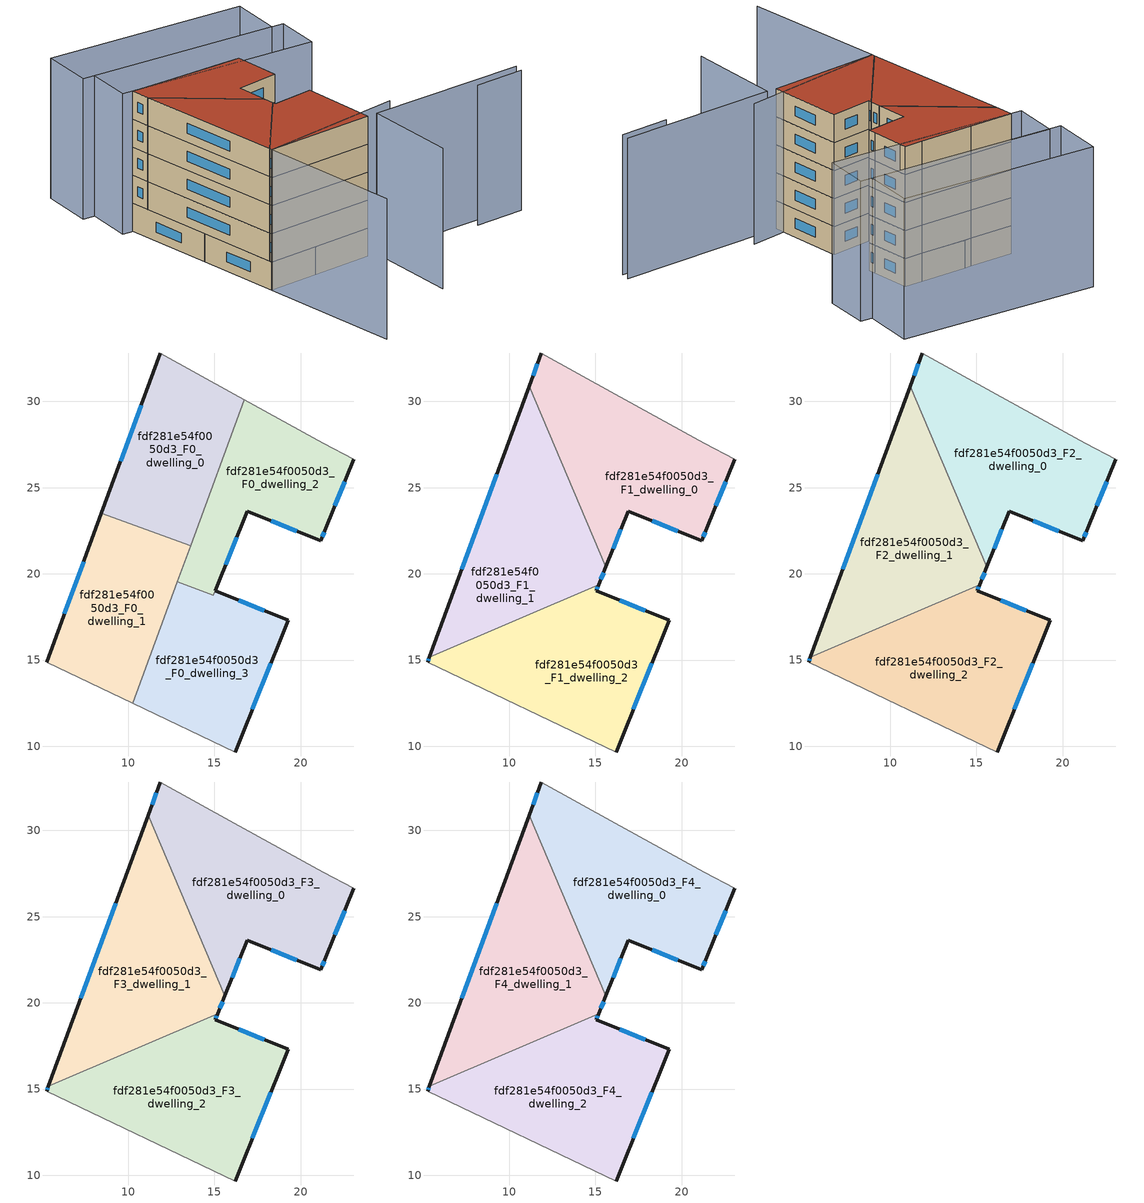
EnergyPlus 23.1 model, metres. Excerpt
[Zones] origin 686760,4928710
fdf281e54f0050d3_F0_dwelling_0
 floor ground (EU_floor_Construction): 16.15,30.43 16.74,30.11 13.62,21.62 8.45,23.52 11.87,32.81 z0
 wall outside (EU_wall_Construction): 11.87,32.81 8.45,23.52 z0:3
 wall adiabatic (EU_wall_Construction): 16.74,30.11 16.15,30.43 11.87,32.81 z0:3
 wall to fdf281e54f0050d3_F0_dwelling_1 (EU_wall_Construction): 8.45,23.52 13.62,21.62 z0:3
 wall to fdf281e54f0050d3_F0_dwelling_2 (EU_wall_Construction): 13.62,21.62 16.74,30.11 z0:3
 window (EU_Window_Construction): 10.76,29.79 9.56,26.54 z0.98:2.02
fdf281e54f0050d3_F0_dwelling_1
 floor ground (EU_floor_Construction): 13.62,21.62 10.27,12.5 5.27,14.87 8.45,23.52 z0
 wall outside (EU_wall_Construction): 8.45,23.52 5.27,14.87 z0:3
 wall adiabatic (EU_wall_Construction): 5.27,14.87 10.27,12.5 z0:3
 wall to fdf281e54f0050d3_F0_dwelling_3 (EU_wall_Construction): 10.27,12.5 12.85,19.54 z0:3
 wall to fdf281e54f0050d3_F0_dwelling_2 (EU_wall_Construction): 12.85,19.54 13.62,21.62 z0:3
 window (EU_Window_Construction): 7.42,20.71 6.3,17.68 z0.98:2.02
fdf281e54f0050d3_F0_dwelling_2
 floor ground (EU_floor_Construction): 21.33,27.59 23.1,26.65 21.47,22.65 21.18,21.92 16.91,23.64 14.95,18.77 12.85,19.54 16.74,30.11 z0
 wall outside (EU_wall_Construction): 15.05,19.01 16.91,23.64 21.18,21.92 21.47,22.65 23.1,26.65 z0:3
 wall adiabatic (EU_wall_Construction): 23.1,26.65 21.33,27.59 16.74,30.11 z0:3
 wall to fdf281e54f0050d3_F0_dwelling_3 (EU_wall_Construction): 12.85,19.54 14.95,18.77 15.05,19.01 z0:3
 window (EU_Window_Construction): 22,23.95 22.57,25.35 / 21.27,22.16 21.37,22.41 / 18.3,23.08 19.79,22.48 / 15.65,20.52 16.31,22.13 z0.98:2.02
fdf281e54f0050d3_F0_dwelling_3
 floor ground (EU_floor_Construction): 19.29,17.31 16.21,9.67 10.27,12.5 12.85,19.54 14.95,18.77 15.05,19.01 z0
 wall outside (EU_wall_Construction): 16.21,9.67 19.29,17.31 15.05,19.01 z0:3
 wall adiabatic (EU_wall_Construction): 10.27,12.5 16.21,9.67 z0:3
 window (EU_Window_Construction): 17.91,17.86 16.43,18.46 / 17.21,12.15 18.29,14.83 z0.98:2.02
fdf281e54f0050d3_F1_dwelling_0
 floor to fdf281e54f0050d3_F0_dwelling_2 (EU_floor_Construction): 21.33,27.59 23.1,26.65 21.47,22.65 21.18,21.92 16.91,23.64 15.61,20.43 14.31,23.49 16.74,30.11 z3
 floor to fdf281e54f0050d3_F0_dwelling_0 (EU_floor_Construction): 16.15,30.43 16.74,30.11 14.31,23.49 11.16,30.87 11.87,32.81 z3
 wall outside (EU_wall_Construction): 15.62,20.42 16.91,23.64 21.18,21.92 21.47,22.65 23.1,26.65 / 11.87,32.81 11.16,30.87 z3:6
 wall to fdf281e54f0050d3_F1_dwelling_1 (EU_wall_Construction): 11.16,30.87 15.62,20.42 z3:6
 wall adiabatic (EU_wall_Construction): 23.1,26.65 21.33,27.59 16.15,30.43 11.87,32.81 z3:6
 window (EU_Window_Construction): 16.04,21.47 16.49,22.59 / 11.64,32.18 11.39,31.5 / 22,23.95 22.57,25.35 / 21.27,22.16 21.37,22.41 / 18.3,23.08 19.79,22.48 z3.98:5.02
fdf281e54f0050d3_F1_dwelling_1
 floor to fdf281e54f0050d3_F0_dwelling_1 (EU_floor_Construction): 13.62,21.62 12.34,18.14 5.38,15.17 8.45,23.52 z3
 floor to fdf281e54f0050d3_F0_dwelling_2 (EU_floor_Construction): 14.31,23.49 15.61,20.43 15.18,19.35 14.34,18.99 12.85,19.54 z3
 floor to fdf281e54f0050d3_F0_dwelling_0 (EU_floor_Construction): 11.16,30.87 14.31,23.49 13.62,21.62 8.45,23.52 z3
 floor to fdf281e54f0050d3_F0_dwelling_3 (EU_floor_Construction): 14.34,18.99 12.34,18.14 12.85,19.54 z3
 wall outside (EU_wall_Construction): 11.16,30.87 5.38,15.17 / 15.19,19.36 15.62,20.42 z3:6
 wall to fdf281e54f0050d3_F1_dwelling_2 (EU_wall_Construction): 5.38,15.17 15.19,19.36 z3:6
 window (EU_Window_Construction): 9.28,25.76 7.26,20.28 / 15.33,19.7 15.48,20.07 z3.98:5.02
fdf281e54f0050d3_F1_dwelling_2
 floor to fdf281e54f0050d3_F0_dwelling_1 (EU_floor_Construction): 12.34,18.14 10.27,12.5 5.27,14.87 5.38,15.17 z3
 floor to fdf281e54f0050d3_F0_dwelling_3 (EU_floor_Construction): 19.29,17.31 16.21,9.67 10.27,12.5 12.34,18.14 14.34,18.99 14.95,18.77 15.05,19.01 z3
 floor to fdf281e54f0050d3_F0_dwelling_2 (EU_floor_Construction): 15.18,19.35 14.95,18.77 14.34,18.99 z3
 wall outside (EU_wall_Construction): 5.38,15.17 5.27,14.87 / 16.21,9.67 19.29,17.31 15.05,19.01 15.19,19.36 z3:6
 wall adiabatic (EU_wall_Construction): 5.27,14.87 16.21,9.67 z3:6
 window (EU_Window_Construction): 5.34,15.07 5.31,14.97 / 15.1,19.12 15.14,19.24 / 17.91,17.86 16.43,18.46 / 17.21,12.15 18.29,14.83 z3.98:5.02
fdf281e54f0050d3_F2_dwelling_0
 floor to fdf281e54f0050d3_F1_dwelling_0 (EU_floor_Construction): 21.33,27.59 23.1,26.65 21.47,22.65 21.18,21.92 16.91,23.64 15.62,20.42 11.16,30.87 11.87,32.81 16.15,30.43 z6
 wall outside (EU_wall_Construction): 15.62,20.42 16.91,23.64 21.18,21.92 21.47,22.65 23.1,26.65 / 11.87,32.81 11.16,30.87 z6:9
 wall to fdf281e54f0050d3_F2_dwelling_1 (EU_wall_Construction): 11.16,30.87 15.62,20.42 z6:9
 wall adiabatic (EU_wall_Construction): 23.1,26.65 21.33,27.59 16.15,30.43 11.87,32.81 z6:9
 window (EU_Window_Construction): 16.04,21.47 16.49,22.59 / 11.64,32.18 11.39,31.5 / 22,23.95 22.57,25.35 / 21.27,22.16 21.37,22.41 / 18.3,23.08 19.79,22.48 z6.98:8.02
fdf281e54f0050d3_F2_dwelling_1
 floor to fdf281e54f0050d3_F1_dwelling_1 (EU_floor_Construction): 11.16,30.87 15.62,20.42 15.19,19.36 5.38,15.17 z6
 wall outside (EU_wall_Construction): 11.16,30.87 5.38,15.17 / 15.19,19.36 15.62,20.42 z6:9
 wall to fdf281e54f0050d3_F2_dwelling_2 (EU_wall_Construction): 5.38,15.17 15.19,19.36 z6:9
 window (EU_Window_Construction): 9.28,25.76 7.26,20.28 / 15.33,19.7 15.48,20.07 z6.98:8.02
fdf281e54f0050d3_F2_dwelling_2
 floor to fdf281e54f0050d3_F1_dwelling_2 (EU_floor_Construction): 19.29,17.31 16.21,9.67 5.27,14.87 5.38,15.17 15.19,19.36 15.05,19.01 z6
 wall outside (EU_wall_Construction): 5.38,15.17 5.27,14.87 / 16.21,9.67 19.29,17.31 15.05,19.01 15.19,19.36 z6:9
 wall adiabatic (EU_wall_Construction): 5.27,14.87 16.21,9.67 z6:9
 window (EU_Window_Construction): 5.34,15.07 5.31,14.97 / 15.1,19.12 15.14,19.24 / 17.91,17.86 16.43,18.46 / 17.21,12.15 18.29,14.83 z6.98:8.02
fdf281e54f0050d3_F3_dwelling_0
 floor to fdf281e54f0050d3_F2_dwelling_0 (EU_floor_Construction): 21.33,27.59 23.1,26.65 21.47,22.65 21.18,21.92 16.91,23.64 15.62,20.42 11.16,30.87 11.87,32.81 16.15,30.43 z9
 wall outside (EU_wall_Construction): 15.62,20.42 16.91,23.64 21.18,21.92 21.47,22.65 23.1,26.65 / 11.87,32.81 11.16,30.87 z9:12
 wall to fdf281e54f0050d3_F3_dwelling_1 (EU_wall_Construction): 11.16,30.87 15.62,20.42 z9:12
 wall adiabatic (EU_wall_Construction): 23.1,26.65 21.33,27.59 16.15,30.43 11.87,32.81 z9:12
 window (EU_Window_Construction): 16.04,21.47 16.49,22.59 / 11.64,32.18 11.39,31.5 / 22,23.95 22.57,25.35 / 21.27,22.16 21.37,22.41 / 18.3,23.08 19.79,22.48 z9.98:11.02
fdf281e54f0050d3_F3_dwelling_1
 floor to fdf281e54f0050d3_F2_dwelling_1 (EU_floor_Construction): 11.16,30.87 15.62,20.42 15.19,19.36 5.38,15.17 z9
 wall outside (EU_wall_Construction): 11.16,30.87 5.38,15.17 / 15.19,19.36 15.62,20.42 z9:12
 wall to fdf281e54f0050d3_F3_dwelling_2 (EU_wall_Construction): 5.38,15.17 15.19,19.36 z9:12
 window (EU_Window_Construction): 9.28,25.76 7.26,20.28 / 15.33,19.7 15.48,20.07 z9.98:11.02
fdf281e54f0050d3_F3_dwelling_2
 floor to fdf281e54f0050d3_F2_dwelling_2 (EU_floor_Construction): 19.29,17.31 16.21,9.67 5.27,14.87 5.38,15.17 15.19,19.36 15.05,19.01 z9
 wall outside (EU_wall_Construction): 5.38,15.17 5.27,14.87 / 16.21,9.67 19.29,17.31 15.05,19.01 15.19,19.36 z9:12
 wall adiabatic (EU_wall_Construction): 5.27,14.87 16.21,9.67 z9:12
 window (EU_Window_Construction): 5.34,15.07 5.31,14.97 / 15.1,19.12 15.14,19.24 / 17.91,17.86 16.43,18.46 / 17.21,12.15 18.29,14.83 z9.98:11.02
fdf281e54f0050d3_F4_dwelling_0
 floor to fdf281e54f0050d3_F3_dwelling_0 (EU_floor_Construction): 21.33,27.59 23.1,26.65 21.47,22.65 21.18,21.92 16.91,23.64 15.62,20.42 11.16,30.87 11.87,32.81 16.15,30.43 z12
 wall outside (EU_wall_Construction): 15.62,20.42 16.91,23.64 21.18,21.92 21.47,22.65 23.1,26.65 / 11.87,32.81 11.16,30.87 z12:15
 wall to fdf281e54f0050d3_F4_dwelling_1 (EU_wall_Construction): 11.16,30.87 15.62,20.42 z12:15
 wall adiabatic (EU_wall_Construction): 23.1,26.65 21.33,27.59 16.15,30.43 11.87,32.81 z12:15
 window (EU_Window_Construction): 16.04,21.47 16.49,22.59 / 11.64,32.18 11.39,31.5 / 22,23.95 22.57,25.35 / 21.27,22.16 21.37,22.41 / 18.3,23.08 19.79,22.48 z12.98:14.02
 roof outside (EU_roof_Construction): 21.18,21.92 21.47,22.65 23.1,26.65 21.33,27.59 16.15,30.43 11.87,32.81 11.16,30.87 15.62,20.42 16.91,23.64 z15
fdf281e54f0050d3_F4_dwelling_1
 floor to fdf281e54f0050d3_F3_dwelling_1 (EU_floor_Construction): 11.16,30.87 15.62,20.42 15.19,19.36 5.38,15.17 z12
 wall outside (EU_wall_Construction): 11.16,30.87 5.38,15.17 / 15.19,19.36 15.62,20.42 z12:15
 wall to fdf281e54f0050d3_F4_dwelling_2 (EU_wall_Construction): 5.38,15.17 15.19,19.36 z12:15
 window (EU_Window_Construction): 9.28,25.76 7.26,20.28 / 15.33,19.7 15.48,20.07 z12.98:14.02
 roof outside (EU_roof_Construction): 15.19,19.36 15.62,20.42 11.16,30.87 5.38,15.17 z15
fdf281e54f0050d3_F4_dwelling_2
 floor to fdf281e54f0050d3_F3_dwelling_2 (EU_floor_Construction): 19.29,17.31 16.21,9.67 5.27,14.87 5.38,15.17 15.19,19.36 15.05,19.01 z12
 wall outside (EU_wall_Construction): 5.38,15.17 5.27,14.87 / 16.21,9.67 19.29,17.31 15.05,19.01 15.19,19.36 z12:15
 wall adiabatic (EU_wall_Construction): 5.27,14.87 16.21,9.67 z12:15
 window (EU_Window_Construction): 5.34,15.07 5.31,14.97 / 15.1,19.12 15.14,19.24 / 17.91,17.86 16.43,18.46 / 17.21,12.15 18.29,14.83 z12.98:14.02
 roof outside (EU_roof_Construction): 16.21,9.67 19.29,17.31 15.05,19.01 15.19,19.36 5.38,15.17 5.27,14.87 z15
shading: 27.21,3.02 32.13,0.64 / 12.55,-0.04 17.16,9.17 / 17.16,9.17 32.68,1.4 / -0.3,0.04 5.27,14.87 / 5.27,14.87 20.33,9.22 / 13.55,37.68 32.15,26.09 / 32.15,26.09 29.49,21.83 / 29.49,21.83 10.89,33.42 / 10.89,33.42 13.55,37.68 / 31.03,26.78 12.44,38.36 / 12.44,38.36 15.47,43.21 / 15.47,43.21 34.05,31.64 / 34.05,31.64 31.03,26.78 z0:15
[Building]
EU S2 Campaign: North Axis=0; Terrain=City; Solar Distribution=FullExterior
[Site:Location]
Bologna: Latitude=44.5; Longitude=11.25; Time Zone=1; Elevation=37
[SizingPeriod:WeatherFileDays]
AnnualSizingPeriod: Begin Month=1; Begin Day of Month=1; End Month=12; End Day of Month=31; Day of Week for Start Day=Monday; Use Weather File Daylight Saving Period=No; Use Weather File Rain and Snow Indicators=No
[MATERIAL]
EU_InternalMass_Material: Roughness=MediumRough; Thickness=0.1; Conductivity=1; Density=1800; Specific Heat=900; Thermal Absorptance=0.9; Solar Absorptance=0.7; Visible Absorptance=0.7
[MATERIAL:NOMASS] Roughness=MediumRough; Thermal Absorptance=0.9; Solar Absorptance=0.7; Visible Absorptance=0.7
Name | Thermal Resistance
EU_wall_NoMass | 0.905828
EU_roof_NoMass | 0.37593
EU_floor_NoMass | 0.67114
[WINDOWMATERIAL:SIMPLEGLAZINGSYSTEM]
EU_Window_SimpleGlazing: UFactor=4.52486; Solar Heat Gain Coefficient=0.85; Visible Transmittance=0.85
[CONSTRUCTION]
EU_wall_Construction: EU_wall_NoMass
EU_roof_Construction: EU_roof_NoMass
EU_floor_Construction: EU_floor_NoMass
EU_InternalMass_Construction: EU_InternalMass_Material
EU_Window_Construction: EU_Window_SimpleGlazing
[ZONE] Type=1; Multiplier=1; Ceiling Height=autocalculate; Floor Area=autocalculate; Part of Total Floor Area=Yes
Name | Volume
fdf281e54f0050d3_F0_dwelling_0 | 156.436
fdf281e54f0050d3_F1_dwelling_0; fdf281e54f0050d3_F2_dwelling_0; fdf281e54f0050d3_F3_dwelling_0; fdf281e54f0050d3_F4_dwelling_0 | 208.573
fdf281e54f0050d3_F0_dwelling_1 | 156.432
fdf281e54f0050d3_F1_dwelling_1; fdf281e54f0050d3_F2_dwelling_1; fdf281e54f0050d3_F3_dwelling_1; fdf281e54f0050d3_F4_dwelling_1 | 208.562
fdf281e54f0050d3_F0_dwelling_2 | 153.741
fdf281e54f0050d3_F1_dwelling_2; fdf281e54f0050d3_F2_dwelling_2; fdf281e54f0050d3_F3_dwelling_2; fdf281e54f0050d3_F4_dwelling_2 | 208.583
fdf281e54f0050d3_F0_dwelling_3 | 159.135
[INTERNALMASS] Construction=EU_InternalMass_Construction
Name | Zone or ZoneList | Surface Area
fdf281e54f0050d3_F0_dwelling_0_EU_InternalMass | fdf281e54f0050d3_F0_dwelling_0 | 52.1454
fdf281e54f0050d3_F0_dwelling_1_EU_InternalMass | fdf281e54f0050d3_F0_dwelling_1 | 52.1439
fdf281e54f0050d3_F0_dwelling_2_EU_InternalMass | fdf281e54f0050d3_F0_dwelling_2 | 51.247
fdf281e54f0050d3_F0_dwelling_3_EU_InternalMass | fdf281e54f0050d3_F0_dwelling_3 | 53.044
fdf281e54f0050d3_F1_dwelling_0_EU_InternalMass | fdf281e54f0050d3_F1_dwelling_0 | 69.5251
fdf281e54f0050d3_F1_dwelling_1_EU_InternalMass | fdf281e54f0050d3_F1_dwelling_1 | 69.5177
fdf281e54f0050d3_F1_dwelling_2_EU_InternalMass | fdf281e54f0050d3_F1_dwelling_2 | 69.5275
fdf281e54f0050d3_F2_dwelling_0_EU_InternalMass | fdf281e54f0050d3_F2_dwelling_0 | 69.5251
fdf281e54f0050d3_F2_dwelling_1_EU_InternalMass | fdf281e54f0050d3_F2_dwelling_1 | 69.5177
fdf281e54f0050d3_F2_dwelling_2_EU_InternalMass | fdf281e54f0050d3_F2_dwelling_2 | 69.5275
fdf281e54f0050d3_F3_dwelling_0_EU_InternalMass | fdf281e54f0050d3_F3_dwelling_0 | 69.5251
fdf281e54f0050d3_F3_dwelling_1_EU_InternalMass | fdf281e54f0050d3_F3_dwelling_1 | 69.5177
fdf281e54f0050d3_F3_dwelling_2_EU_InternalMass | fdf281e54f0050d3_F3_dwelling_2 | 69.5275
fdf281e54f0050d3_F4_dwelling_0_EU_InternalMass | fdf281e54f0050d3_F4_dwelling_0 | 69.5251
fdf281e54f0050d3_F4_dwelling_1_EU_InternalMass | fdf281e54f0050d3_F4_dwelling_1 | 69.5177
fdf281e54f0050d3_F4_dwelling_2_EU_InternalMass | fdf281e54f0050d3_F4_dwelling_2 | 69.5275
[OTHEREQUIPMENT] Fuel Type=Electricity; Design Level Calculation Method=Watts/Area; Power per Zone Floor Area=1; Fraction Latent=0; Fraction Radiant=0; Fraction Lost=0; Carbon Dioxide Generation Rate=0; EndUse Subcategory=EU_Step8_InternalGains
Name | Zone or ZoneList or Space or SpaceList | Schedule
EU_Step8_InternalGain_fdf281e54f0050d3_F0_dwelling_0_f000 | fdf281e54f0050d3_F0_dwelling_0 | EU_Step8_GainSchedule_fdf281e54f0050d3_F0_dwelling_0_f000
EU_Step8_InternalGain_fdf281e54f0050d3_F0_dwelling_1_f000 | fdf281e54f0050d3_F0_dwelling_1 | EU_Step8_GainSchedule_fdf281e54f0050d3_F0_dwelling_1_f000
EU_Step8_InternalGain_fdf281e54f0050d3_F0_dwelling_2_f000 | fdf281e54f0050d3_F0_dwelling_2 | EU_Step8_GainSchedule_fdf281e54f0050d3_F0_dwelling_2_f000
EU_Step8_InternalGain_fdf281e54f0050d3_F0_dwelling_3_f000 | fdf281e54f0050d3_F0_dwelling_3 | EU_Step8_GainSchedule_fdf281e54f0050d3_F0_dwelling_3_f000
EU_Step8_InternalGain_fdf281e54f0050d3_F1_dwelling_0_f000 | fdf281e54f0050d3_F1_dwelling_0 | EU_Step8_GainSchedule_fdf281e54f0050d3_F1_dwelling_0_f000
EU_Step8_InternalGain_fdf281e54f0050d3_F1_dwelling_1_f000 | fdf281e54f0050d3_F1_dwelling_1 | EU_Step8_GainSchedule_fdf281e54f0050d3_F1_dwelling_1_f000
EU_Step8_InternalGain_fdf281e54f0050d3_F1_dwelling_2_f000 | fdf281e54f0050d3_F1_dwelling_2 | EU_Step8_GainSchedule_fdf281e54f0050d3_F1_dwelling_2_f000
EU_Step8_InternalGain_fdf281e54f0050d3_F2_dwelling_0_f000 | fdf281e54f0050d3_F2_dwelling_0 | EU_Step8_GainSchedule_fdf281e54f0050d3_F2_dwelling_0_f000
EU_Step8_InternalGain_fdf281e54f0050d3_F2_dwelling_1_f000 | fdf281e54f0050d3_F2_dwelling_1 | EU_Step8_GainSchedule_fdf281e54f0050d3_F2_dwelling_1_f000
EU_Step8_InternalGain_fdf281e54f0050d3_F2_dwelling_2_f000 | fdf281e54f0050d3_F2_dwelling_2 | EU_Step8_GainSchedule_fdf281e54f0050d3_F2_dwelling_2_f000
EU_Step8_InternalGain_fdf281e54f0050d3_F3_dwelling_0_f000 | fdf281e54f0050d3_F3_dwelling_0 | EU_Step8_GainSchedule_fdf281e54f0050d3_F3_dwelling_0_f000
EU_Step8_InternalGain_fdf281e54f0050d3_F3_dwelling_1_f000 | fdf281e54f0050d3_F3_dwelling_1 | EU_Step8_GainSchedule_fdf281e54f0050d3_F3_dwelling_1_f000
EU_Step8_InternalGain_fdf281e54f0050d3_F3_dwelling_2_f000 | fdf281e54f0050d3_F3_dwelling_2 | EU_Step8_GainSchedule_fdf281e54f0050d3_F3_dwelling_2_f000
EU_Step8_InternalGain_fdf281e54f0050d3_F4_dwelling_0_f000 | fdf281e54f0050d3_F4_dwelling_0 | EU_Step8_GainSchedule_fdf281e54f0050d3_F4_dwelling_0_f000
EU_Step8_InternalGain_fdf281e54f0050d3_F4_dwelling_1_f000 | fdf281e54f0050d3_F4_dwelling_1 | EU_Step8_GainSchedule_fdf281e54f0050d3_F4_dwelling_1_f000
EU_Step8_InternalGain_fdf281e54f0050d3_F4_dwelling_2_f000 | fdf281e54f0050d3_F4_dwelling_2 | EU_Step8_GainSchedule_fdf281e54f0050d3_F4_dwelling_2_f000
[ZONEVENTILATION:DESIGNFLOWRATE] Schedule=EU_AlwaysOn; Design Flow Rate Calculation Method=AirChanges/Hour; Air Changes per Hour=0.73129; Ventilation Type=Natural; Fan Pressure Rise=0; Fan Total Efficiency=1; Constant Term Coefficient=1; Temperature Term Coefficient=0; Velocity Term Coefficient=0; Velocity Squared Term Coefficient=0; Minimum Indoor Temperature=-100; Maximum Indoor Temperature=100; Delta Temperature=-100; Minimum Outdoor Temperature=-100; Maximum Outdoor Temperature=100; Maximum Wind Speed=40
Name | Zone or ZoneList or Space or SpaceList
EU_ConstantAir_fdf281e54f0050d3_F0_dwelling_0 | fdf281e54f0050d3_F0_dwelling_0
EU_ConstantAir_fdf281e54f0050d3_F0_dwelling_1 | fdf281e54f0050d3_F0_dwelling_1
EU_ConstantAir_fdf281e54f0050d3_F0_dwelling_2 | fdf281e54f0050d3_F0_dwelling_2
EU_ConstantAir_fdf281e54f0050d3_F0_dwelling_3 | fdf281e54f0050d3_F0_dwelling_3
EU_ConstantAir_fdf281e54f0050d3_F1_dwelling_0 | fdf281e54f0050d3_F1_dwelling_0
EU_ConstantAir_fdf281e54f0050d3_F1_dwelling_1 | fdf281e54f0050d3_F1_dwelling_1
EU_ConstantAir_fdf281e54f0050d3_F1_dwelling_2 | fdf281e54f0050d3_F1_dwelling_2
EU_ConstantAir_fdf281e54f0050d3_F2_dwelling_0 | fdf281e54f0050d3_F2_dwelling_0
EU_ConstantAir_fdf281e54f0050d3_F2_dwelling_1 | fdf281e54f0050d3_F2_dwelling_1
EU_ConstantAir_fdf281e54f0050d3_F2_dwelling_2 | fdf281e54f0050d3_F2_dwelling_2
EU_ConstantAir_fdf281e54f0050d3_F3_dwelling_0 | fdf281e54f0050d3_F3_dwelling_0
EU_ConstantAir_fdf281e54f0050d3_F3_dwelling_1 | fdf281e54f0050d3_F3_dwelling_1
EU_ConstantAir_fdf281e54f0050d3_F3_dwelling_2 | fdf281e54f0050d3_F3_dwelling_2
EU_ConstantAir_fdf281e54f0050d3_F4_dwelling_0 | fdf281e54f0050d3_F4_dwelling_0
EU_ConstantAir_fdf281e54f0050d3_F4_dwelling_1 | fdf281e54f0050d3_F4_dwelling_1
EU_ConstantAir_fdf281e54f0050d3_F4_dwelling_2 | fdf281e54f0050d3_F4_dwelling_2
[HVACTEMPLATE:THERMOSTAT] Constant Heating Setpoint=20; Constant Cooling Setpoint=50
EU_HeatOnly_fdf281e54f0050d3_F0_dwelling_0; EU_HeatOnly_fdf281e54f0050d3_F0_dwelling_1; EU_HeatOnly_fdf281e54f0050d3_F0_dwelling_2; EU_HeatOnly_fdf281e54f0050d3_F0_dwelling_3; EU_HeatOnly_fdf281e54f0050d3_F1_dwelling_0; EU_HeatOnly_fdf281e54f0050d3_F1_dwelling_1; EU_HeatOnly_fdf281e54f0050d3_F1_dwelling_2; EU_HeatOnly_fdf281e54f0050d3_F2_dwelling_0; EU_HeatOnly_fdf281e54f0050d3_F2_dwelling_1; EU_HeatOnly_fdf281e54f0050d3_F2_dwelling_2; EU_HeatOnly_fdf281e54f0050d3_F3_dwelling_0; EU_HeatOnly_fdf281e54f0050d3_F3_dwelling_1; EU_HeatOnly_fdf281e54f0050d3_F3_dwelling_2; EU_HeatOnly_fdf281e54f0050d3_F4_dwelling_0; EU_HeatOnly_fdf281e54f0050d3_F4_dwelling_1; EU_HeatOnly_fdf281e54f0050d3_F4_dwelling_2
[HVACTEMPLATE:ZONE:IDEALLOADSAIRSYSTEM] System Availability Schedule=EU_AlwaysOn; Maximum Heating Supply Air Temperature=50; Minimum Cooling Supply Air Temperature=13; Maximum Heating Supply Air Humidity Ratio=0.0156; Minimum Cooling Supply Air Humidity Ratio=0.0077; Heating Limit=NoLimit; Cooling Limit=NoLimit; Heating Availability Schedule=EU_AlwaysOn; Cooling Availability Schedule=EU_CoolingOff; Dehumidification Control Type=ConstantSensibleHeatRatio; Cooling Sensible Heat Ratio=0.7; Dehumidification Setpoint=60; Humidification Control Type=None; Humidification Setpoint=30; Outdoor Air Method=None; Outdoor Air Flow Rate per Person=0.00944; Outdoor Air Flow Rate per Zone Floor Area=0; Outdoor Air Flow Rate per Zone=0; Demand Controlled Ventilation Type=None; Outdoor Air Economizer Type=NoEconomizer; Heat Recovery Type=None; Sensible Heat Recovery Effectiveness=0.7; Latent Heat Recovery Effectiveness=0.65
Name | Template Thermostat
fdf281e54f0050d3_F0_dwelling_0 | EU_HeatOnly_fdf281e54f0050d3_F0_dwelling_0
fdf281e54f0050d3_F0_dwelling_1 | EU_HeatOnly_fdf281e54f0050d3_F0_dwelling_1
fdf281e54f0050d3_F0_dwelling_2 | EU_HeatOnly_fdf281e54f0050d3_F0_dwelling_2
fdf281e54f0050d3_F0_dwelling_3 | EU_HeatOnly_fdf281e54f0050d3_F0_dwelling_3
fdf281e54f0050d3_F1_dwelling_0 | EU_HeatOnly_fdf281e54f0050d3_F1_dwelling_0
fdf281e54f0050d3_F1_dwelling_1 | EU_HeatOnly_fdf281e54f0050d3_F1_dwelling_1
fdf281e54f0050d3_F1_dwelling_2 | EU_HeatOnly_fdf281e54f0050d3_F1_dwelling_2
fdf281e54f0050d3_F2_dwelling_0 | EU_HeatOnly_fdf281e54f0050d3_F2_dwelling_0
fdf281e54f0050d3_F2_dwelling_1 | EU_HeatOnly_fdf281e54f0050d3_F2_dwelling_1
fdf281e54f0050d3_F2_dwelling_2 | EU_HeatOnly_fdf281e54f0050d3_F2_dwelling_2
fdf281e54f0050d3_F3_dwelling_0 | EU_HeatOnly_fdf281e54f0050d3_F3_dwelling_0
fdf281e54f0050d3_F3_dwelling_1 | EU_HeatOnly_fdf281e54f0050d3_F3_dwelling_1
fdf281e54f0050d3_F3_dwelling_2 | EU_HeatOnly_fdf281e54f0050d3_F3_dwelling_2
fdf281e54f0050d3_F4_dwelling_0 | EU_HeatOnly_fdf281e54f0050d3_F4_dwelling_0
fdf281e54f0050d3_F4_dwelling_1 | EU_HeatOnly_fdf281e54f0050d3_F4_dwelling_1
fdf281e54f0050d3_F4_dwelling_2 | EU_HeatOnly_fdf281e54f0050d3_F4_dwelling_2
[SIZING:ZONE] Zone Cooling Design Supply Air Temperature Input Method=SupplyAirTemperature; Zone Cooling Design Supply Air Temperature=13; Zone Heating Design Supply Air Temperature Input Method=SupplyAirTemperature; Zone Heating Design Supply Air Temperature=50; Zone Cooling Design Supply Air Humidity Ratio=0.008; Zone Heating Design Supply Air Humidity Ratio=0.008; Cooling Design Air Flow Method=DesignDay; Cooling Design Air Flow Rate=0; Cooling Minimum Air Flow per Zone Floor Area=0.000762; Cooling Minimum Air Flow=0; Cooling Minimum Air Flow Fraction=0.2; Heating Design Air Flow Method=DesignDay; Heating Design Air Flow Rate=0; Heating Maximum Air Flow per Zone Floor Area=0.002032; Heating Maximum Air Flow=0.141576; Heating Maximum Air Flow Fraction=0.3; Account for Dedicated Outdoor Air System=No; Dedicated Outdoor Air System Control Strategy=NeutralSupplyAir; Dedicated Outdoor Air Low Setpoint Temperature for Design=autosize; Dedicated Outdoor Air High Setpoint Temperature for Design=autosize; Zone Load Sizing Method=Sensible Load Only No Latent Load; Zone Latent Cooling Design Supply Air Humidity Ratio Input Method=HumidityRatioDifference; Zone Cooling Design Supply Air Humidity Ratio Difference=0.005; Zone Latent Heating Design Supply Air Humidity Ratio Input Method=HumidityRatioDifference; Zone Humidification Design Supply Air Humidity Ratio Difference=0.005
fdf281e54f0050d3_F0_dwelling_0; fdf281e54f0050d3_F0_dwelling_1; fdf281e54f0050d3_F0_dwelling_2; fdf281e54f0050d3_F0_dwelling_3; fdf281e54f0050d3_F1_dwelling_0; fdf281e54f0050d3_F1_dwelling_1; fdf281e54f0050d3_F1_dwelling_2; fdf281e54f0050d3_F2_dwelling_0; fdf281e54f0050d3_F2_dwelling_1; fdf281e54f0050d3_F2_dwelling_2; fdf281e54f0050d3_F3_dwelling_0; fdf281e54f0050d3_F3_dwelling_1; fdf281e54f0050d3_F3_dwelling_2; fdf281e54f0050d3_F4_dwelling_0; fdf281e54f0050d3_F4_dwelling_1; fdf281e54f0050d3_F4_dwelling_2
[SCHEDULE:CONSTANT]
Name | Hourly Value
EU_AlwaysOn | 1
EU_CoolingOff | 0
[SCHEDULE:FILE] Column Number=1; Rows to Skip at Top=0; Number of Hours of Data=8760; Column Separator=Comma; Interpolate to Timestep=No; Minutes per Item=60; Adjust Schedule for Daylight Savings=Yes
Name | File
EU_Step8_GainSchedule_fdf281e54f0050d3_F0_dwelling_0_f000 | ../../schedules/fdf281e54f0050d3/fdf281e54f0050d3_F0_dwelling_0_f000_gain.csv
EU_Step8_GainSchedule_fdf281e54f0050d3_F0_dwelling_1_f000 | ../../schedules/fdf281e54f0050d3/fdf281e54f0050d3_F0_dwelling_1_f000_gain.csv
EU_Step8_GainSchedule_fdf281e54f0050d3_F0_dwelling_2_f000 | ../../schedules/fdf281e54f0050d3/fdf281e54f0050d3_F0_dwelling_2_f000_gain.csv
EU_Step8_GainSchedule_fdf281e54f0050d3_F0_dwelling_3_f000 | ../../schedules/fdf281e54f0050d3/fdf281e54f0050d3_F0_dwelling_3_f000_gain.csv
EU_Step8_GainSchedule_fdf281e54f0050d3_F1_dwelling_0_f000 | ../../schedules/fdf281e54f0050d3/fdf281e54f0050d3_F1_dwelling_0_f000_gain.csv
EU_Step8_GainSchedule_fdf281e54f0050d3_F1_dwelling_1_f000 | ../../schedules/fdf281e54f0050d3/fdf281e54f0050d3_F1_dwelling_1_f000_gain.csv
EU_Step8_GainSchedule_fdf281e54f0050d3_F1_dwelling_2_f000 | ../../schedules/fdf281e54f0050d3/fdf281e54f0050d3_F1_dwelling_2_f000_gain.csv
EU_Step8_GainSchedule_fdf281e54f0050d3_F2_dwelling_0_f000 | ../../schedules/fdf281e54f0050d3/fdf281e54f0050d3_F2_dwelling_0_f000_gain.csv
EU_Step8_GainSchedule_fdf281e54f0050d3_F2_dwelling_1_f000 | ../../schedules/fdf281e54f0050d3/fdf281e54f0050d3_F2_dwelling_1_f000_gain.csv
EU_Step8_GainSchedule_fdf281e54f0050d3_F2_dwelling_2_f000 | ../../schedules/fdf281e54f0050d3/fdf281e54f0050d3_F2_dwelling_2_f000_gain.csv
EU_Step8_GainSchedule_fdf281e54f0050d3_F3_dwelling_0_f000 | ../../schedules/fdf281e54f0050d3/fdf281e54f0050d3_F3_dwelling_0_f000_gain.csv
EU_Step8_GainSchedule_fdf281e54f0050d3_F3_dwelling_1_f000 | ../../schedules/fdf281e54f0050d3/fdf281e54f0050d3_F3_dwelling_1_f000_gain.csv
EU_Step8_GainSchedule_fdf281e54f0050d3_F3_dwelling_2_f000 | ../../schedules/fdf281e54f0050d3/fdf281e54f0050d3_F3_dwelling_2_f000_gain.csv
EU_Step8_GainSchedule_fdf281e54f0050d3_F4_dwelling_0_f000 | ../../schedules/fdf281e54f0050d3/fdf281e54f0050d3_F4_dwelling_0_f000_gain.csv
EU_Step8_GainSchedule_fdf281e54f0050d3_F4_dwelling_1_f000 | ../../schedules/fdf281e54f0050d3/fdf281e54f0050d3_F4_dwelling_1_f000_gain.csv
EU_Step8_GainSchedule_fdf281e54f0050d3_F4_dwelling_2_f000 | ../../schedules/fdf281e54f0050d3/fdf281e54f0050d3_F4_dwelling_2_f000_gain.csv
